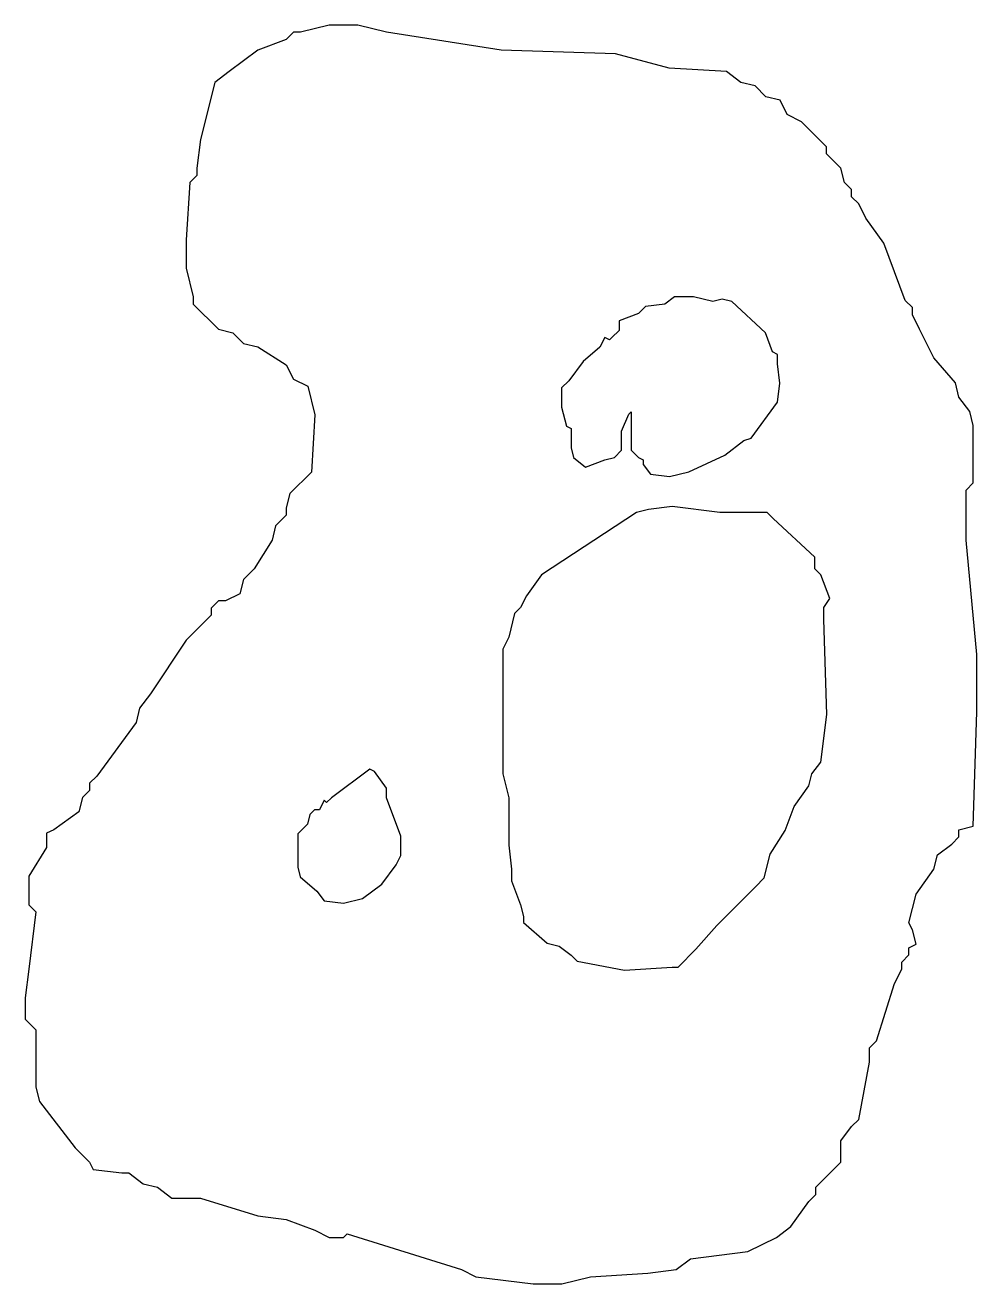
# Model space of a CAD drawing. Header units: metres. Extents: x 8.809 to 9.254, y 8.826 to 9.415.
import ezdxf

# ---------------------------------------------------------------- set-up
doc = ezdxf.new("R2010")
doc.units = ezdxf.units.M

msp = doc.modelspace()

# ---------------------------------------------------------------- linework, layer by layer
at = {"color": 31}
msp.add_lwpolyline([(8.80886, 8.94942), (8.81388, 8.9444), (8.81388, 8.91763), (8.81555, 8.91093), (8.83228, 8.88918), (8.83898, 8.88249), (8.84065, 8.87914), (8.85404, 8.87747), (8.85738, 8.87747), (8.86408, 8.87245), (8.87077, 8.87077), (8.87747, 8.86575), (8.89085, 8.86575), (8.91763, 8.85738), (8.93101, 8.85571), (8.9444, 8.85069), (8.9511, 8.84734), (8.95779, 8.84734), (8.95946, 8.84902), (9.01301, 8.83228), (9.01971, 8.82894), (9.04648, 8.82559), (9.05987, 8.82559), (9.07325, 8.82894), (9.10003, 8.83061), (9.11342, 8.83228), (9.12011, 8.8373), (9.14689, 8.84065), (9.16027, 8.84734), (9.16697, 8.85236), (9.17533, 8.86408), (9.17868, 8.86742), (9.17868, 8.87077), (9.19039, 8.88249), (9.19039, 8.88918), (9.19039, 8.89253), (9.19541, 8.89922), (9.19876, 8.90257), (9.20378, 8.92934), (9.20378, 8.93603), (9.20713, 8.93938), (9.2155, 8.96616), (9.21884, 8.97285), (9.21884, 8.9762), (9.22219, 8.97954), (9.22219, 8.98289), (9.22554, 8.98456), (9.22386, 8.99126), (9.22219, 8.9946), (9.22554, 9.00799), (9.2339, 9.01971), (9.23558, 9.0264), (9.24227, 9.03142), (9.24562, 9.03477), (9.24562, 9.03811), (9.25231, 9.03979), (9.25398, 9.09334), (9.25398, 9.12011), (9.24896, 9.17366), (9.24896, 9.18705), (9.24896, 9.19374), (9.24896, 9.19709), (9.25231, 9.20043), (9.25231, 9.22721), (9.25064, 9.2339), (9.24562, 9.2406), (9.24394, 9.24729), (9.2339, 9.259), (9.22721, 9.27239), (9.22386, 9.27908), (9.22386, 9.28243), (9.22052, 9.28578), (9.21047, 9.31255), (9.20211, 9.32427), (9.19876, 9.33096), (9.19541, 9.33431), (9.19541, 9.33765), (9.19207, 9.341), (9.19039, 9.34769), (9.1837, 9.35439), (9.1837, 9.35774), (9.17199, 9.36945), (9.16529, 9.3728), (9.16195, 9.37949), (9.15525, 9.38116), (9.15023, 9.38618), (9.14354, 9.38786), (9.13684, 9.39288), (9.11007, 9.39455), (9.08497, 9.40124), (9.03142, 9.40292), (8.97787, 9.41128), (8.96448, 9.41463), (8.9511, 9.41463), (8.93771, 9.41128), (8.93436, 9.41128), (8.93101, 9.40794), (8.91763, 9.40292), (8.90424, 9.39288), (8.89755, 9.38786), (8.89085, 9.36108), (8.88918, 9.34769), (8.88918, 9.34435), (8.88583, 9.341), (8.88416, 9.31423), (8.88416, 9.30084), (8.88751, 9.28745), (8.88751, 9.28411), (8.89922, 9.27239), (8.90591, 9.27072), (8.91093, 9.2657), (8.91763, 9.26402), (8.93101, 9.25566), (8.93436, 9.24896), (8.94106, 9.24562), (8.9444, 9.23223), (8.94273, 9.20545), (8.93269, 9.19541), (8.93101, 9.18872), (8.93101, 9.18537), (8.92599, 9.18035), (8.92432, 9.17366), (8.91595, 9.16027), (8.91093, 9.15525), (8.90926, 9.14856), (8.90257, 9.14521), (8.89922, 9.14521), (8.89587, 9.14186), (8.89587, 9.13852), (8.88416, 9.1268), (8.86742, 9.1017), (8.8624, 9.09501), (8.86073, 9.08832), (8.84232, 9.06321), (8.83898, 9.05987), (8.83898, 9.05652), (8.83563, 9.05317), (8.83396, 9.04648), (8.82224, 9.03811), (8.8189, 9.03644), (8.8189, 9.02975), (8.81053, 9.01636), (8.81053, 9.00297), (8.81388, 8.99962), (8.81053, 8.97285), (8.80886, 8.95946), (8.80886, 8.95277), (8.80886, 8.9511)], close=True, dxfattribs=at)
at = {"color": 227}
for points in [[(9.05978, 9.2359), (9.06202, 9.22693), (9.06426, 9.2258), (9.06426, 9.21683), (9.06538, 9.21234), (9.07099, 9.20785), (9.07997, 9.21122), (9.08445, 9.21234), (9.08782, 9.21571), (9.08782, 9.22468), (9.09119, 9.23253), (9.09231, 9.23366), (9.09231, 9.21571), (9.09567, 9.21234), (9.09792, 9.21122), (9.09792, 9.20898), (9.10128, 9.20449), (9.11026, 9.20337), (9.11923, 9.20561), (9.13606, 9.21346), (9.14503, 9.22019), (9.1484, 9.22132), (9.16074, 9.23814), (9.16186, 9.24712), (9.16074, 9.25609), (9.16074, 9.26058), (9.15849, 9.2617), (9.15513, 9.27068), (9.13942, 9.28526), (9.13494, 9.28638), (9.13045, 9.28526), (9.12147, 9.2875), (9.1125, 9.2875), (9.10801, 9.28414), (9.09904, 9.28302), (9.09567, 9.27965), (9.0867, 9.27629), (9.0867, 9.2718), (9.08333, 9.26843), (9.08221, 9.26731), (9.07997, 9.26843), (9.07772, 9.26395), (9.06987, 9.25721), (9.06314, 9.24824), (9.05978, 9.24487), (9.05978, 9.23702)], [(8.93638, 9.02051), (8.9375, 9.01602), (8.94535, 9.00929), (8.94872, 9.00481), (8.95769, 9.00368), (8.96666, 9.00593), (8.97564, 9.01266), (8.98237, 9.02163), (8.98461, 9.02612), (8.98461, 9.0351), (8.97788, 9.05304), (8.97788, 9.05753), (8.97227, 9.06538), (8.97003, 9.06651), (8.95208, 9.05304), (8.94984, 9.0508), (8.94872, 9.05192), (8.94647, 9.04744), (8.94423, 9.04744), (8.94198, 9.04519), (8.94086, 9.0407), (8.93638, 9.03622), (8.93638, 9.02724), (8.93638, 9.02276), (8.93638, 9.02163)]]:
    msp.add_lwpolyline(points, close=True, dxfattribs=at)
at = {"color": 224}
msp.add_lwpolyline([(9.03223, 9.06421), (9.03501, 9.05309), (9.03501, 9.03084), (9.0364, 9.01972), (9.0364, 9.01416), (9.04058, 9.00303), (9.04197, 8.99747), (9.04197, 8.99469), (9.05309, 8.98496), (9.05865, 8.98357), (9.06421, 8.9794), (9.06699, 8.97662), (9.08924, 8.97244), (9.11149, 8.97383), (9.11427, 8.97383), (9.12261, 8.98218), (9.13234, 8.9933), (9.15042, 9.01138), (9.15459, 9.01555), (9.15737, 9.02667), (9.16432, 9.03779), (9.16849, 9.04892), (9.17545, 9.05865), (9.17684, 9.06421), (9.18101, 9.06977), (9.18379, 9.09202), (9.1824, 9.13651), (9.1824, 9.14208), (9.18518, 9.14625), (9.18101, 9.15737), (9.17823, 9.16015), (9.17823, 9.16571), (9.15876, 9.18379), (9.15598, 9.18657), (9.13373, 9.18657), (9.11149, 9.18935), (9.10036, 9.18796), (9.0948, 9.18657), (9.05031, 9.15737), (9.04336, 9.14764), (9.04058, 9.14208), (9.03779, 9.1393), (9.03501, 9.12817), (9.03223, 9.12261), (9.03223, 9.07812), (9.03223, 9.06699), (9.03223, 9.0656)], close=True, dxfattribs=at)

doc.saveas('drawing.dxf')
